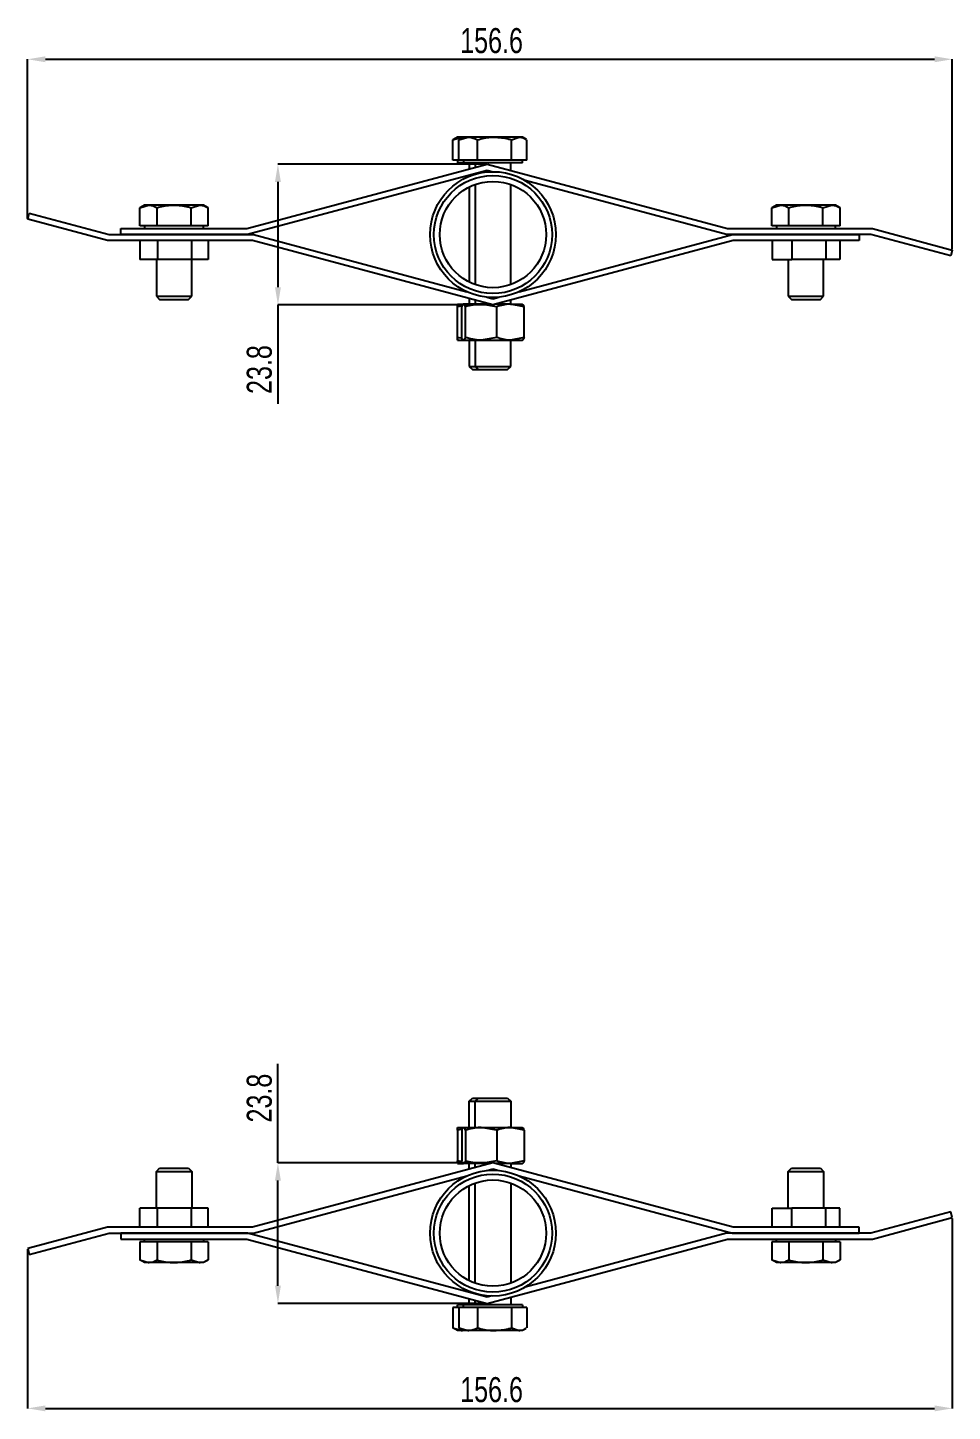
# Model space of a CAD drawing. Header units: millimetres. Extents: x -361 to 14022, y -1822 to 1455.
# Drawn here: x 4507.7 to 4586, y 85 to 202.2 of the extents above; entities that cross this region are included whole.
import ezdxf

# ---------------------------------------------------------------- set-up
doc = ezdxf.new("R2010")
doc.units = ezdxf.units.MM
doc.styles.add('SLDTEXTSTYLE0', font='TXT', dxfattribs={"width": 0.75})
doc.dimstyles.new('SLDDIMSTYLE11', dxfattribs={"dimtxt": 2.116667, "dimasz": 1.5, "dimexe": 0, "dimexo": 0.0625, "dimgap": 0.529167, "dimtad": 1, "dimdec": 1, "dimlfac": 2, "dimrnd": 1e-09, "dimzin": 12, "dimdsep": 46, "dimtxsty": 'SLDTEXTSTYLE0', "dimsah": 1, "dimcen": 0.09, "dimadec": 0, "dimazin": 3, "dimtfac": 1, "dimtdec": 1, "dimtofl": 0, "dimtmove": 0, "dimatfit": 3, "dimfxl": 1, "dimfrac": 2, "dimtolj": 1, "dimtzin": 12, "dimarcsym": 0})

# ---------------------------------------------------------------- blocks, each defined once
blk = doc.blocks.new('*D224')
at = {"color": 0, "linetype": 'Continuous', "lineweight": -2, "transparency": 16777216}
for p, q in [((4507.69, 186.04), (4507.69, 199.51)), ((4509.19, 199.51), (4584.48, 199.51)), ((4585.98, 183.42), (4585.98, 199.51))]:
    blk.add_line(p, q, dxfattribs=at)
at = {"color": 0, "linetype": 'Continuous', "transparency": 16777216}
for points in [[(4509.19, 199.76), (4509.19, 199.26), (4507.69, 199.51)], [(4584.48, 199.76), (4584.48, 199.26), (4585.98, 199.51)]]:
    blk.add_solid(points, dxfattribs=at)
at = {"layer": 'Defpoints', "color": 0, "linetype": 'Continuous', "transparency": 16777216}
for p in [(4585.98, 199.51), (4507.69, 185.98), (4585.98, 183.36)]:
    blk.add_point(p, dxfattribs=at)
at = {"color": 0, "linetype": 'Continuous', "lineweight": 18, "transparency": 16777216, "insert": (4546.97, 202.15), "char_height": 2.117, "attachment_point": 2, "style": 'SLDTEXTSTYLE0'}
blk.add_mtext('\\A1;156.6', dxfattribs=at)
blk = doc.blocks.new('*D225')
at = {"color": 0, "linetype": 'Continuous', "lineweight": -2, "transparency": 16777216}
for p, q in [((4546.52, 190.62), (4528.88, 190.62)), ((4528.88, 189.12), (4528.88, 180.21)), ((4547.02, 178.71), (4528.88, 178.71)), ((4528.88, 178.71), (4528.88, 170.33))]:
    blk.add_line(p, q, dxfattribs=at)
at = {"color": 0, "linetype": 'Continuous', "transparency": 16777216}
for points in [[(4528.63, 189.12), (4529.13, 189.12), (4528.88, 190.62)], [(4528.63, 180.21), (4529.13, 180.21), (4528.88, 178.71)]]:
    blk.add_solid(points, dxfattribs=at)
at = {"layer": 'Defpoints', "color": 0, "linetype": 'Continuous', "transparency": 16777216}
for p in [(4528.88, 190.62), (4546.59, 190.62), (4547.09, 178.71)]:
    blk.add_point(p, dxfattribs=at)
at = {"color": 0, "linetype": 'Continuous', "lineweight": 18, "transparency": 16777216, "insert": (4526.24, 173.24), "char_height": 2.117, "attachment_point": 2, "rotation": 90, "style": 'SLDTEXTSTYLE0'}
blk.add_mtext('\\A1;23.8', dxfattribs=at)
blk = doc.blocks.new('*D226')
at = {"color": 0, "linetype": 'Continuous', "lineweight": -2, "transparency": 16777216}
for p, q in [((4585.98, 101.38), (4585.98, 85.29)), ((4507.69, 98.76), (4507.69, 85.29)), ((4509.19, 85.29), (4584.48, 85.29))]:
    blk.add_line(p, q, dxfattribs=at)
at = {"color": 0, "linetype": 'Continuous', "transparency": 16777216}
for points in [[(4509.19, 85.54), (4509.19, 85.04), (4507.69, 85.29)], [(4584.48, 85.54), (4584.48, 85.04), (4585.98, 85.29)]]:
    blk.add_solid(points, dxfattribs=at)
at = {"layer": 'Defpoints', "color": 0, "linetype": 'Continuous', "transparency": 16777216}
for p in [(4585.98, 101.44), (4507.69, 98.82), (4585.98, 85.29)]:
    blk.add_point(p, dxfattribs=at)
at = {"color": 0, "linetype": 'Continuous', "lineweight": 18, "transparency": 16777216, "insert": (4546.97, 87.94), "char_height": 2.117, "attachment_point": 2, "style": 'SLDTEXTSTYLE0'}
blk.add_mtext('\\A1;156.6', dxfattribs=at)
blk = doc.blocks.new('*D227')
at = {"color": 0, "linetype": 'Continuous', "lineweight": -2, "transparency": 16777216}
for p, q in [((4528.88, 106.08), (4528.88, 114.47)), ((4547.02, 106.08), (4528.88, 106.08)), ((4528.88, 95.68), (4528.88, 104.58)), ((4546.52, 94.18), (4528.88, 94.18))]:
    blk.add_line(p, q, dxfattribs=at)
at = {"color": 0, "linetype": 'Continuous', "transparency": 16777216}
for points in [[(4528.63, 104.58), (4529.13, 104.58), (4528.88, 106.08)], [(4528.63, 95.68), (4529.13, 95.68), (4528.88, 94.18)]]:
    blk.add_solid(points, dxfattribs=at)
at = {"layer": 'Defpoints', "color": 0, "linetype": 'Continuous', "transparency": 16777216}
for p in [(4547.09, 106.08), (4528.88, 94.18), (4546.59, 94.18)]:
    blk.add_point(p, dxfattribs=at)
at = {"color": 0, "linetype": 'Continuous', "lineweight": 18, "transparency": 16777216, "insert": (4526.24, 111.56), "char_height": 2.117, "attachment_point": 2, "rotation": 90, "style": 'SLDTEXTSTYLE0'}
blk.add_mtext('\\A1;23.8', dxfattribs=at)

msp = doc.modelspace()

# ---------------------------------------------------------------- linework, layer by layer
at = {"color": 7, "linetype": 'Continuous', "lineweight": 25}
for p, q in [((4544.086179, 192.917723), (4543.699428, 192.694432)), ((4543.699428, 192.694432), (4544.421116, 192.917723)), ((4543.699428, 190.980223), (4543.699428, 192.694432)), ((4544.421116, 192.917723), (4544.086179, 192.917723)), ((4544.203834, 192.694432), (4544.993456, 192.917723)), ((4544.283705, 192.723739), (4544.203834, 192.694432)), ((4544.203834, 190.980223), (4544.203834, 192.694432)), ((4544.586179, 192.917723), (4544.275326, 192.738252)), ((4544.586179, 192.917723), (4544.421116, 192.917723)), ((4544.993456, 192.917723), (4544.586179, 192.917723)), ((4547.224251, 192.917723), (4544.993456, 192.917723)), ((4545.783078, 190.980223), (4545.783078, 192.694432)), ((4549.316974, 192.917723), (4547.224251, 192.917723)), ((4548.665423, 192.694432), (4549.316974, 192.917723)), ((4548.665423, 190.980223), (4548.665423, 192.694432)), ((4549.586179, 192.917723), (4549.316974, 192.917723)), ((4549.897032, 192.738252), (4549.586179, 192.917723)), ((4549.968524, 190.980223), (4549.968524, 192.694432)), ((4544.993456, 190.980223), (4543.699428, 190.980223)), ((4544.086179, 190.980223), (4544.086179, 190.730223)), ((4544.586179, 190.980223), (4544.586179, 190.730223)), ((4545.783078, 190.980223), (4544.993456, 190.980223)), ((4547.224251, 190.980223), (4545.783078, 190.980223)), ((4548.665423, 190.980223), (4547.224251, 190.980223)), ((4549.316974, 190.980223), (4548.665423, 190.980223)), ((4549.968524, 190.980223), (4549.316974, 190.980223)), ((4549.586179, 190.730223), (4549.586179, 190.980223)), ((4526.233832, 185.167723), (4546.586179, 190.620517)), ((4546.586179, 190.102883), (4526.299652, 184.667723)), ((4544.586179, 190.730223), (4544.086179, 190.730223)), ((4547.224251, 190.730223), (4544.586179, 190.730223)), ((4545.086179, 190.730223), (4545.086179, 190.218637)), ((4545.586179, 190.730223), (4545.586179, 190.352598)), ((4545.586179, 189.834963), (4545.586179, 189.77709)), ((4546.586179, 190.620517), (4566.938525, 185.167723)), ((4546.999952, 189.992025), (4546.586179, 190.102883)), ((4549.586179, 190.730223), (4547.224251, 190.730223)), ((4548.586179, 190.084678), (4548.586179, 190.730223)), ((4545.086179, 189.701003), (4545.086179, 189.602865)), ((4545.086179, 188.698852), (4545.086179, 180.636594)), ((4545.586179, 188.910364), (4545.586179, 180.425082)), ((4548.586179, 180.425082), (4548.586179, 188.910364)), ((4566.872707, 184.667723), (4549.822753, 189.235741)), ((4507.690724, 185.979456), (4507.824697, 186.479456)), ((4507.824697, 186.479456), (4514.586181, 184.667723)), ((4517.586179, 187.167723), (4517.199427, 186.944432)), ((4517.199427, 186.944432), (4517.921115, 187.167723)), ((4517.199427, 185.417723), (4517.199427, 186.944432)), ((4517.921115, 187.167723), (4517.586179, 187.167723)), ((4520.086179, 187.167723), (4517.921115, 187.167723)), ((4518.642804, 185.417723), (4518.642804, 186.944432)), ((4522.251243, 187.167723), (4520.086179, 187.167723)), ((4521.529556, 186.944432), (4522.251243, 187.167723)), ((4521.529556, 185.417723), (4521.529556, 186.944432)), ((4522.586178, 187.167723), (4522.251243, 187.167723)), ((4522.972931, 186.944432), (4522.586178, 187.167723)), ((4522.972931, 185.417723), (4522.972931, 186.944432)), ((4571.08618, 187.167723), (4570.699428, 186.944432)), ((4570.699428, 186.944432), (4571.421115, 187.167723)), ((4570.699428, 185.417723), (4570.699428, 186.944432)), ((4571.421115, 187.167723), (4571.08618, 187.167723)), ((4573.586179, 187.167723), (4571.421115, 187.167723)), ((4572.142803, 185.417723), (4572.142803, 186.944432)), ((4575.751244, 187.167723), (4573.586179, 187.167723)), ((4575.029554, 186.944432), (4575.751244, 187.167723)), ((4575.029554, 185.417723), (4575.029554, 186.944432)), ((4576.086179, 187.167723), (4575.751244, 187.167723)), ((4576.472931, 186.944432), (4576.086179, 187.167723)), ((4576.472931, 185.417723), (4576.472931, 186.944432)), ((4514.452204, 184.167723), (4507.690724, 185.979456)), ((4515.586179, 184.667723), (4515.586179, 185.167723)), ((4515.586179, 185.167723), (4526.233832, 185.167723)), ((4517.921115, 185.417723), (4517.199427, 185.417723)), ((4517.586179, 185.417723), (4517.586179, 185.167723)), ((4518.642804, 185.417723), (4517.921115, 185.417723)), ((4520.086179, 185.417723), (4518.642804, 185.417723)), ((4521.529556, 185.417723), (4520.086179, 185.417723)), ((4522.251243, 185.417723), (4521.529556, 185.417723)), ((4522.972931, 185.417723), (4522.251243, 185.417723)), ((4522.586178, 185.167723), (4522.586178, 185.417723)), ((4566.938525, 185.167723), (4579.220154, 185.167723)), ((4571.421115, 185.417723), (4570.699428, 185.417723)), ((4571.08618, 185.417723), (4571.08618, 185.167723)), ((4572.142803, 185.417723), (4571.421115, 185.417723)), ((4573.586179, 185.417723), (4572.142803, 185.417723)), ((4575.029554, 185.417723), (4573.586179, 185.417723)), ((4575.751244, 185.417723), (4575.029554, 185.417723)), ((4576.472931, 185.417723), (4575.751244, 185.417723)), ((4576.086179, 185.167723), (4576.086179, 185.417723)), ((4579.220154, 185.167723), (4585.981634, 183.35599)), ((4526.733833, 184.167723), (4514.452204, 184.167723)), ((4514.586181, 184.667723), (4526.799651, 184.667723)), ((4526.299652, 184.667723), (4515.586179, 184.667723)), ((4517.19991, 184.167723), (4517.19991, 182.567723)), ((4518.688757, 184.167723), (4518.688757, 182.567723)), ((4521.575027, 184.167723), (4521.575027, 182.567723)), ((4522.972448, 184.167723), (4522.972448, 182.567723)), ((4547.086179, 178.714929), (4526.733833, 184.167723)), ((4526.799651, 184.667723), (4544.867282, 179.827049)), ((4567.438526, 184.167723), (4547.086179, 178.714929)), ((4549.305076, 179.827049), (4567.372706, 184.667723)), ((4579.086177, 184.667723), (4566.872707, 184.667723)), ((4567.372706, 184.667723), (4578.086179, 184.667723)), ((4578.086179, 184.167723), (4567.438526, 184.167723)), ((4570.713858, 184.167723), (4570.713858, 182.567723)), ((4572.399671, 184.167723), (4572.399671, 182.567723)), ((4575.271992, 184.167723), (4575.271992, 182.567723)), ((4576.458501, 184.167723), (4576.458501, 182.567723)), ((4578.086179, 184.667723), (4578.086179, 184.167723)), ((4585.847661, 182.85599), (4579.086177, 184.667723)), ((4585.981634, 183.35599), (4585.847661, 182.85599)), ((4518.688757, 182.567723), (4517.19991, 182.567723)), ((4518.58618, 182.567723), (4518.58618, 179.444973)), ((4521.575027, 182.567723), (4518.688757, 182.567723)), ((4522.972448, 182.567723), (4521.575027, 182.567723)), ((4521.586178, 179.444973), (4521.586178, 182.567723)), ((4570.713858, 182.567723), (4572.399671, 182.567723)), ((4572.08618, 182.567723), (4572.08618, 179.444973)), ((4575.271992, 182.567723), (4572.399671, 182.567723)), ((4575.086179, 179.444973), (4575.086179, 182.567723)), ((4576.458501, 182.567723), (4575.271992, 182.567723)), ((4518.58618, 179.444973), (4518.863429, 179.167723)), ((4518.58618, 179.444973), (4521.586178, 179.444973)), ((4521.308929, 179.167723), (4521.586178, 179.444973)), ((4545.086179, 179.250768), (4545.086179, 178.780223)), ((4546.587755, 179.366101), (4547.086179, 179.232563)), ((4547.086179, 179.232563), (4547.584603, 179.366101)), ((4572.08618, 179.444973), (4572.363429, 179.167723)), ((4572.08618, 179.444973), (4575.086179, 179.444973)), ((4574.808929, 179.167723), (4575.086179, 179.444973)), ((4518.863429, 179.167723), (4521.308929, 179.167723)), ((4544.083976, 175.953514), (4544.083976, 178.556932)), ((4544.086182, 178.780223), (4544.601604, 178.780223)), ((4544.407598, 178.617929), (4544.088388, 178.556932)), ((4544.088388, 175.953514), (4544.088388, 178.556932)), ((4544.441515, 175.953514), (4544.441515, 178.556932)), ((4544.586179, 178.780223), (4544.570659, 178.771262)), ((4546.084025, 178.780223), (4544.601604, 178.780223)), ((4544.761693, 175.953514), (4544.761693, 178.556932)), ((4545.586179, 179.116809), (4545.586179, 178.780223)), ((4547.406357, 178.556932), (4546.084025, 178.780223)), ((4546.842471, 178.780223), (4546.084025, 178.780223)), ((4548.5686, 178.780223), (4547.329887, 178.780223)), ((4547.406357, 175.953514), (4547.406357, 178.556932)), ((4549.730844, 178.556932), (4548.5686, 178.780223)), ((4548.5686, 178.780223), (4549.585691, 178.780223)), ((4548.586179, 178.780223), (4548.586179, 179.116809)), ((4549.6017, 178.771262), (4549.586179, 178.780223)), ((4549.730844, 175.953514), (4549.730844, 178.556932)), ((4572.363429, 179.167723), (4574.808929, 179.167723)), ((4544.086182, 175.730223), (4544.601604, 175.730223)), ((4544.407598, 175.892517), (4544.088388, 175.953514)), ((4544.570659, 175.739184), (4544.586179, 175.730223)), ((4544.601604, 175.730223), (4546.084025, 175.730223)), ((4545.086179, 175.730223), (4545.086179, 173.507473)), ((4545.586179, 175.730223), (4545.586179, 173.507473)), ((4547.406357, 175.953514), (4546.084025, 175.730223)), ((4546.084025, 175.730223), (4548.5686, 175.730223)), ((4549.730844, 175.953514), (4548.5686, 175.730223)), ((4548.5686, 175.730223), (4549.585691, 175.730223)), ((4548.586179, 173.507473), (4548.586179, 175.730223)), ((4549.586179, 175.730223), (4549.6017, 175.739184)), ((4545.086179, 173.507473), (4545.363429, 173.230223)), ((4545.086179, 173.507473), (4548.586179, 173.507473)), ((4545.586179, 173.507473), (4545.863429, 173.230223)), ((4548.308929, 173.230223), (4548.586179, 173.507473)), ((4545.363429, 173.230223), (4548.308929, 173.230223)), ((4545.086179, 111.290947), (4545.363429, 111.568197)), ((4545.086179, 109.068197), (4545.086179, 111.290947)), ((4545.086179, 111.290947), (4548.586179, 111.290947)), ((4545.363429, 111.568197), (4548.308929, 111.568197)), ((4545.586179, 111.290947), (4545.863429, 111.568197)), ((4545.586179, 109.068197), (4545.586179, 111.290947)), ((4548.308929, 111.568197), (4548.586179, 111.290947)), ((4548.586179, 111.290947), (4548.586179, 109.068197)), ((4544.086182, 109.068197), (4544.601604, 109.068197)), ((4544.570659, 109.059236), (4544.586179, 109.068197)), ((4544.601604, 109.068197), (4546.084025, 109.068197)), ((4547.406357, 108.844906), (4546.084025, 109.068197)), ((4546.084025, 109.068197), (4548.5686, 109.068197)), ((4549.730844, 108.844906), (4548.5686, 109.068197)), ((4548.5686, 109.068197), (4549.585691, 109.068197)), ((4549.586179, 109.068197), (4549.6017, 109.059236)), ((4544.083976, 108.844906), (4544.083976, 106.241488)), ((4544.407598, 108.905903), (4544.088388, 108.844906)), ((4544.088388, 108.844906), (4544.088388, 106.241488)), ((4544.441515, 108.844906), (4544.441515, 106.241488)), ((4544.761693, 108.844906), (4544.761693, 106.241488)), ((4547.406357, 108.844906), (4547.406357, 106.241488)), ((4549.730844, 108.844906), (4549.730844, 106.241488)), ((4518.58618, 105.353447), (4518.863429, 105.630697)), ((4518.863429, 105.630697), (4521.308929, 105.630697)), ((4521.308929, 105.630697), (4521.586178, 105.353447)), ((4547.086179, 106.083491), (4526.733833, 100.630697)), ((4544.086182, 106.018197), (4544.601604, 106.018197)), ((4544.407598, 106.180491), (4544.088388, 106.241488)), ((4544.586179, 106.018197), (4544.570659, 106.027158)), ((4546.084025, 106.018197), (4544.601604, 106.018197)), ((4545.086179, 105.547652), (4545.086179, 106.018197)), ((4545.586179, 105.681611), (4545.586179, 106.018197)), ((4547.406357, 106.241488), (4546.084025, 106.018197)), ((4546.842471, 106.018197), (4546.084025, 106.018197)), ((4546.587755, 105.432319), (4547.086179, 105.565857)), ((4567.438526, 100.630697), (4547.086179, 106.083491)), ((4547.086179, 105.565857), (4547.584603, 105.432319)), ((4548.5686, 106.018197), (4547.329887, 106.018197)), ((4549.730844, 106.241488), (4548.5686, 106.018197)), ((4548.5686, 106.018197), (4549.585691, 106.018197)), ((4548.586179, 106.018197), (4548.586179, 105.681611)), ((4549.6017, 106.027158), (4549.586179, 106.018197)), ((4572.08618, 105.353447), (4572.363429, 105.630697)), ((4572.363429, 105.630697), (4574.808929, 105.630697)), ((4574.808929, 105.630697), (4575.086179, 105.353447)), ((4518.58618, 102.230697), (4518.58618, 105.353447)), ((4518.58618, 105.353447), (4521.586178, 105.353447)), ((4521.586178, 105.353447), (4521.586178, 102.230697)), ((4526.799651, 100.130697), (4544.867282, 104.971371)), ((4545.586179, 95.888056), (4545.586179, 104.373338)), ((4548.586179, 104.373338), (4548.586179, 95.888056)), ((4549.305076, 104.971371), (4567.372706, 100.130697)), ((4572.08618, 102.230697), (4572.08618, 105.353447)), ((4572.08618, 105.353447), (4575.086179, 105.353447)), ((4575.086179, 105.353447), (4575.086179, 102.230697)), ((4545.086179, 96.099568), (4545.086179, 104.161826)), ((4517.19991, 100.630697), (4517.19991, 102.230697)), ((4518.688757, 102.230697), (4517.19991, 102.230697)), ((4518.688757, 100.630697), (4518.688757, 102.230697)), ((4521.575027, 102.230697), (4518.688757, 102.230697)), ((4521.575027, 100.630697), (4521.575027, 102.230697)), ((4522.972448, 102.230697), (4521.575027, 102.230697)), ((4522.972448, 100.630697), (4522.972448, 102.230697)), ((4570.713858, 100.630697), (4570.713858, 102.230697)), ((4570.713858, 102.230697), (4572.399671, 102.230697)), ((4572.399671, 100.630697), (4572.399671, 102.230697)), ((4575.271992, 102.230697), (4572.399671, 102.230697)), ((4575.271992, 100.630697), (4575.271992, 102.230697)), ((4576.458501, 102.230697), (4575.271992, 102.230697)), ((4576.458501, 100.630697), (4576.458501, 102.230697)), ((4585.847661, 101.94243), (4579.086177, 100.130697)), ((4585.981634, 101.44243), (4585.847661, 101.94243)), ((4579.220154, 99.630697), (4585.981634, 101.44243)), ((4514.452204, 100.630697), (4507.690724, 98.818964)), ((4507.824697, 98.318964), (4514.586181, 100.130697)), ((4526.733833, 100.630697), (4514.452204, 100.630697)), ((4514.586181, 100.130697), (4526.799651, 100.130697)), ((4526.299652, 100.130697), (4515.586179, 100.130697)), ((4515.586179, 100.130697), (4515.586179, 99.630697)), ((4515.586179, 99.630697), (4526.233832, 99.630697)), ((4517.586179, 99.380697), (4517.586179, 99.630697)), ((4522.586178, 99.630697), (4522.586178, 99.380697)), ((4526.233832, 99.630697), (4546.586179, 94.177903)), ((4546.586179, 94.695537), (4526.299652, 100.130697)), ((4546.586179, 94.177903), (4566.938525, 99.630697)), ((4566.872707, 100.130697), (4549.822753, 95.562679)), ((4579.086177, 100.130697), (4566.872707, 100.130697)), ((4566.938525, 99.630697), (4579.220154, 99.630697)), ((4567.372706, 100.130697), (4578.086179, 100.130697)), ((4578.086179, 100.630697), (4567.438526, 100.630697)), ((4571.08618, 99.380697), (4571.08618, 99.630697)), ((4576.086179, 99.630697), (4576.086179, 99.380697)), ((4578.086179, 100.130697), (4578.086179, 100.630697)), ((4507.690724, 98.818964), (4507.824697, 98.318964)), ((4517.921115, 99.380697), (4517.199427, 99.380697)), ((4517.199427, 99.380697), (4517.199427, 97.853988)), ((4518.642804, 99.380697), (4517.921115, 99.380697)), ((4520.086179, 99.380697), (4518.642804, 99.380697)), ((4518.642804, 99.380697), (4518.642804, 97.853988)), ((4521.529556, 99.380697), (4520.086179, 99.380697)), ((4521.529556, 99.380697), (4521.529556, 97.853988)), ((4522.251243, 99.380697), (4521.529556, 99.380697)), ((4522.972931, 99.380697), (4522.251243, 99.380697)), ((4522.972931, 99.380697), (4522.972931, 97.853988)), ((4571.421115, 99.380697), (4570.699428, 99.380697)), ((4570.699428, 99.380697), (4570.699428, 97.853988)), ((4572.142803, 99.380697), (4571.421115, 99.380697)), ((4573.586179, 99.380697), (4572.142803, 99.380697)), ((4572.142803, 99.380697), (4572.142803, 97.853988)), ((4575.029554, 99.380697), (4573.586179, 99.380697)), ((4575.751244, 99.380697), (4575.029554, 99.380697)), ((4575.029554, 99.380697), (4575.029554, 97.853988)), ((4576.472931, 99.380697), (4575.751244, 99.380697)), ((4576.472931, 99.380697), (4576.472931, 97.853988)), ((4517.586179, 97.630697), (4517.199427, 97.853988)), ((4517.199427, 97.853988), (4517.921115, 97.630697)), ((4517.921115, 97.630697), (4517.586179, 97.630697)), ((4520.086179, 97.630697), (4517.921115, 97.630697)), ((4522.251243, 97.630697), (4520.086179, 97.630697)), ((4521.529556, 97.853988), (4522.251243, 97.630697)), ((4522.586178, 97.630697), (4522.251243, 97.630697)), ((4522.972931, 97.853988), (4522.586178, 97.630697)), ((4571.08618, 97.630697), (4570.699428, 97.853988)), ((4570.699428, 97.853988), (4571.421115, 97.630697)), ((4571.421115, 97.630697), (4571.08618, 97.630697)), ((4573.586179, 97.630697), (4571.421115, 97.630697)), ((4575.751244, 97.630697), (4573.586179, 97.630697)), ((4575.029554, 97.853988), (4575.751244, 97.630697)), ((4576.086179, 97.630697), (4575.751244, 97.630697)), ((4576.472931, 97.853988), (4576.086179, 97.630697)), ((4545.086179, 95.097417), (4545.086179, 95.195555)), ((4545.586179, 94.963457), (4545.586179, 95.021331)), ((4544.993456, 93.818197), (4543.699428, 93.818197)), ((4543.699428, 93.818197), (4543.699428, 92.103988)), ((4544.086179, 93.818197), (4544.086179, 94.068197)), ((4544.586179, 94.068197), (4544.086179, 94.068197)), ((4544.203834, 93.818197), (4544.203834, 92.103988)), ((4544.586179, 93.818197), (4544.586179, 94.068197)), ((4547.224251, 94.068197), (4544.586179, 94.068197)), ((4545.783078, 93.818197), (4544.993456, 93.818197)), ((4545.086179, 94.068197), (4545.086179, 94.579783)), ((4545.586179, 94.068197), (4545.586179, 94.445823)), ((4545.783078, 93.818197), (4545.783078, 92.103988)), ((4547.224251, 93.818197), (4545.783078, 93.818197)), ((4546.999952, 94.806395), (4546.586179, 94.695537)), ((4549.586179, 94.068197), (4547.224251, 94.068197)), ((4548.665423, 93.818197), (4547.224251, 93.818197)), ((4548.586179, 94.713742), (4548.586179, 94.068197)), ((4548.665423, 93.818197), (4548.665423, 92.103988)), ((4549.316974, 93.818197), (4548.665423, 93.818197)), ((4549.968524, 93.818197), (4549.316974, 93.818197)), ((4549.586179, 94.068197), (4549.586179, 93.818197)), ((4549.968524, 93.818197), (4549.968524, 92.103988)), ((4544.086179, 91.880697), (4543.699428, 92.103988)), ((4543.699428, 92.103988), (4544.421116, 91.880697)), ((4544.421116, 91.880697), (4544.086179, 91.880697)), ((4544.203834, 92.103988), (4544.993456, 91.880697)), ((4544.283705, 92.074681), (4544.203834, 92.103988)), ((4544.586179, 91.880697), (4544.275326, 92.060168)), ((4544.586179, 91.880697), (4544.421116, 91.880697)), ((4544.993456, 91.880697), (4544.586179, 91.880697)), ((4547.224251, 91.880697), (4544.993456, 91.880697)), ((4549.316974, 91.880697), (4547.224251, 91.880697)), ((4548.665423, 92.103988), (4549.316974, 91.880697)), ((4549.586179, 91.880697), (4549.316974, 91.880697)), ((4549.897032, 92.060168), (4549.586179, 91.880697))]:
    msp.add_line(p, q, dxfattribs=at)
for centre, radius in [((4547.086179, 184.667723), 5.325), ((4547.086179, 184.667723), 5), ((4547.086179, 184.667723), 4.5), ((4547.086179, 100.130697), 5.325), ((4547.086179, 100.130697), 5), ((4547.086179, 100.130697), 4.5)]:
    msp.add_circle(centre, radius, dxfattribs=at)
for points, knots in [([(4544.421116, 192.917723), (4544.438391, 192.91833), (4544.48083, 192.919822), (4544.520089, 192.902987), (4544.543366, 192.893005)], [0, 0, 0, 0, 0.4070814854, 1, 1, 1, 1]), ([(4544.993456, 192.917723), (4545.012193, 192.917489), (4545.2867, 192.914063), (4545.543659, 192.800367), (4545.783078, 192.694432)], [0, 0, 0, 0, 0.068257493, 1, 1, 1, 1]), ([(4545.783078, 192.694432), (4546.148198, 192.785749), (4546.623516, 192.904627), (4547.111189, 192.915258), (4547.224251, 192.917723)], [0, 0, 0, 0, 0.7681598182, 1, 1, 1, 1]), ([(4547.224251, 192.917723), (4547.609235, 192.889587), (4548.097183, 192.853927), (4548.56641, 192.722223), (4548.665423, 192.694432)], [0, 0, 0, 0, 0.7889864575, 1, 1, 1, 1]), ([(4549.316974, 192.917723), (4549.332448, 192.917506), (4549.53483, 192.914665), (4549.718774, 192.815407), (4549.888653, 192.723739)], [0, 0, 0, 0, 0.07646096589, 1, 1, 1, 1]), ([(4517.921115, 187.167723), (4517.938244, 187.167486), (4518.191115, 187.163995), (4518.424877, 187.050365), (4518.642804, 186.944432)], [0, 0, 0, 0, 0.0677404166, 1, 1, 1, 1]), ([(4518.642804, 186.944432), (4519.00849, 187.035749), (4519.48455, 187.154628), (4519.972945, 187.165258), (4520.086179, 187.167723)], [0, 0, 0, 0, 0.7681511477, 1, 1, 1, 1]), ([(4520.086179, 187.167723), (4520.47174, 187.13959), (4520.960412, 187.103934), (4521.43039, 186.972223), (4521.529556, 186.944432)], [0, 0, 0, 0, 0.7889982623, 1, 1, 1, 1]), ([(4522.251243, 187.167723), (4522.268373, 187.167486), (4522.521243, 187.163995), (4522.755004, 187.050365), (4522.972931, 186.944432)], [0, 0, 0, 0, 0.0677405747, 1, 1, 1, 1]), ([(4571.421115, 187.167723), (4571.438245, 187.167486), (4571.691115, 187.163995), (4571.924876, 187.050365), (4572.142803, 186.944432)], [0, 0, 0, 0, 0.0677405747, 1, 1, 1, 1]), ([(4572.142803, 186.944432), (4572.508488, 187.035749), (4572.984549, 187.154628), (4573.472945, 187.165258), (4573.586179, 187.167723)], [0, 0, 0, 0, 0.7681501707, 1, 1, 1, 1]), ([(4573.586179, 187.167723), (4573.971741, 187.13959), (4574.460412, 187.103934), (4574.930389, 186.972223), (4575.029554, 186.944432)], [0, 0, 0, 0, 0.7889992335, 1, 1, 1, 1]), ([(4575.751244, 187.167723), (4575.768372, 187.167486), (4576.021242, 187.163995), (4576.255004, 187.050365), (4576.472931, 186.944432)], [0, 0, 0, 0, 0.0677381249, 1, 1, 1, 1]), ([(4544.083976, 178.556932), (4544.084116, 178.588491), (4544.084445, 178.662925), (4544.085547, 178.737352), (4544.086182, 178.780223)], [0, 0, 0, 0, 0.4239884845, 1, 1, 1, 1]), ([(4544.086182, 178.780223), (4544.086388, 178.774321), (4544.088988, 178.699929), (4544.088675, 178.625477), (4544.088388, 178.556932)], [0, 0, 0, 0, 0.0793408653, 1, 1, 1, 1]), ([(4544.601604, 178.780223), (4544.586518, 178.774963), (4544.495627, 178.743269), (4544.466122, 178.641669), (4544.441515, 178.556932)], [0, 0, 0, 0, 0.1659774419, 1, 1, 1, 1]), ([(4544.761693, 178.556932), (4544.750035, 178.589679), (4544.718489, 178.678295), (4544.646801, 178.74081), (4544.601604, 178.780223)], [0, 0, 0, 0, 0.36953710428, 1, 1, 1, 1]), ([(4546.084025, 178.780223), (4546.052675, 178.779999), (4545.605046, 178.776802), (4545.168067, 178.662877), (4544.761693, 178.556932)], [0, 0, 0, 0, 0.0700352075, 1, 1, 1, 1]), ([(4548.5686, 178.780223), (4548.541042, 178.779997), (4548.145851, 178.776762), (4547.762746, 178.662876), (4547.406357, 178.556932)], [0, 0, 0, 0, 0.0697352508, 1, 1, 1, 1]), ([(4549.730844, 178.556932), (4549.719186, 178.589679), (4549.68764, 178.678295), (4549.615951, 178.74081), (4549.570755, 178.780223)], [0, 0, 0, 0, 0.36953710428, 1, 1, 1, 1]), ([(4544.083976, 175.953514), (4544.084116, 175.921955), (4544.084445, 175.847521), (4544.085547, 175.773094), (4544.086182, 175.730223)], [0, 0, 0, 0, 0.4239884845, 1, 1, 1, 1]), ([(4544.086182, 175.730223), (4544.086388, 175.736126), (4544.088988, 175.810517), (4544.088675, 175.884969), (4544.088388, 175.953514)], [0, 0, 0, 0, 0.0793429495, 1, 1, 1, 1]), ([(4544.601604, 175.730223), (4544.586518, 175.735484), (4544.495627, 175.767178), (4544.466122, 175.868778), (4544.441515, 175.953514)], [0, 0, 0, 0, 0.1659781953, 1, 1, 1, 1]), ([(4544.761693, 175.953514), (4544.750035, 175.920767), (4544.718489, 175.832151), (4544.646801, 175.769636), (4544.601604, 175.730223)], [0, 0, 0, 0, 0.36953710428, 1, 1, 1, 1]), ([(4546.084025, 175.730223), (4546.052675, 175.730447), (4545.605046, 175.733644), (4545.168067, 175.847569), (4544.761693, 175.953514)], [0, 0, 0, 0, 0.0700352075, 1, 1, 1, 1]), ([(4548.5686, 175.730223), (4548.541042, 175.730449), (4548.145851, 175.733684), (4547.762746, 175.84757), (4547.406357, 175.953514)], [0, 0, 0, 0, 0.0697352508, 1, 1, 1, 1]), ([(4549.730844, 175.953514), (4549.719186, 175.920767), (4549.68764, 175.832151), (4549.615951, 175.769636), (4549.570755, 175.730223)], [0, 0, 0, 0, 0.36953710428, 1, 1, 1, 1]), ([(4544.083976, 108.844906), (4544.084116, 108.876465), (4544.084445, 108.950899), (4544.085547, 109.025326), (4544.086182, 109.068197)], [0, 0, 0, 0, 0.4239884845, 1, 1, 1, 1]), ([(4544.086182, 109.068197), (4544.086388, 109.062295), (4544.088988, 108.987903), (4544.088675, 108.913451), (4544.088388, 108.844906)], [0, 0, 0, 0, 0.0793429495, 1, 1, 1, 1]), ([(4544.601604, 109.068197), (4544.586518, 109.062936), (4544.495627, 109.031242), (4544.466122, 108.929642), (4544.441515, 108.844906)], [0, 0, 0, 0, 0.1659781953, 1, 1, 1, 1]), ([(4544.761693, 108.844906), (4544.750035, 108.877653), (4544.718489, 108.966269), (4544.646801, 109.028784), (4544.601604, 109.068197)], [0, 0, 0, 0, 0.36953710428, 1, 1, 1, 1]), ([(4546.084025, 109.068197), (4546.052675, 109.067973), (4545.605046, 109.064776), (4545.168067, 108.950851), (4544.761693, 108.844906)], [0, 0, 0, 0, 0.0700352075, 1, 1, 1, 1]), ([(4548.5686, 109.068197), (4548.541042, 109.067971), (4548.145851, 109.064736), (4547.762746, 108.95085), (4547.406357, 108.844906)], [0, 0, 0, 0, 0.0697352508, 1, 1, 1, 1]), ([(4549.730844, 108.844906), (4549.719186, 108.877653), (4549.68764, 108.966269), (4549.615951, 109.028784), (4549.570755, 109.068197)], [0, 0, 0, 0, 0.36953710428, 1, 1, 1, 1]), ([(4544.083976, 106.241488), (4544.084116, 106.209929), (4544.084445, 106.135495), (4544.085547, 106.061068), (4544.086182, 106.018197)], [0, 0, 0, 0, 0.4239884845, 1, 1, 1, 1]), ([(4544.086182, 106.018197), (4544.086388, 106.024099), (4544.088988, 106.098491), (4544.088675, 106.172943), (4544.088388, 106.241488)], [0, 0, 0, 0, 0.0793408653, 1, 1, 1, 1]), ([(4544.601604, 106.018197), (4544.586518, 106.023458), (4544.495627, 106.055151), (4544.466122, 106.156751), (4544.441515, 106.241488)], [0, 0, 0, 0, 0.1659774419, 1, 1, 1, 1]), ([(4544.761693, 106.241488), (4544.750035, 106.208741), (4544.718489, 106.120125), (4544.646801, 106.05761), (4544.601604, 106.018197)], [0, 0, 0, 0, 0.36953710428, 1, 1, 1, 1]), ([(4546.084025, 106.018197), (4546.052675, 106.018421), (4545.605046, 106.021618), (4545.168067, 106.135543), (4544.761693, 106.241488)], [0, 0, 0, 0, 0.0700352075, 1, 1, 1, 1]), ([(4548.5686, 106.018197), (4548.541042, 106.018423), (4548.145851, 106.021658), (4547.762746, 106.135544), (4547.406357, 106.241488)], [0, 0, 0, 0, 0.0697352508, 1, 1, 1, 1]), ([(4549.730844, 106.241488), (4549.719186, 106.208741), (4549.68764, 106.120125), (4549.615951, 106.05761), (4549.570755, 106.018197)], [0, 0, 0, 0, 0.36953710428, 1, 1, 1, 1]), ([(4517.921115, 97.630697), (4517.938244, 97.630934), (4518.191115, 97.634425), (4518.424877, 97.748055), (4518.642804, 97.853988)], [0, 0, 0, 0, 0.0677404166, 1, 1, 1, 1]), ([(4518.642804, 97.853988), (4519.00849, 97.762671), (4519.48455, 97.643792), (4519.972945, 97.633162), (4520.086179, 97.630697)], [0, 0, 0, 0, 0.7681511477, 1, 1, 1, 1]), ([(4520.086179, 97.630697), (4520.47174, 97.65883), (4520.960412, 97.694486), (4521.43039, 97.826197), (4521.529556, 97.853988)], [0, 0, 0, 0, 0.7889982623, 1, 1, 1, 1]), ([(4522.251243, 97.630697), (4522.268373, 97.630934), (4522.521243, 97.634425), (4522.755004, 97.748055), (4522.972931, 97.853988)], [0, 0, 0, 0, 0.0677405747, 1, 1, 1, 1]), ([(4571.421115, 97.630697), (4571.438245, 97.630934), (4571.691115, 97.634425), (4571.924876, 97.748055), (4572.142803, 97.853988)], [0, 0, 0, 0, 0.0677405747, 1, 1, 1, 1]), ([(4572.142803, 97.853988), (4572.508488, 97.762671), (4572.984549, 97.643792), (4573.472945, 97.633162), (4573.586179, 97.630697)], [0, 0, 0, 0, 0.7681501707, 1, 1, 1, 1]), ([(4573.586179, 97.630697), (4573.971741, 97.65883), (4574.460412, 97.694486), (4574.930389, 97.826197), (4575.029554, 97.853988)], [0, 0, 0, 0, 0.7889992335, 1, 1, 1, 1]), ([(4575.751244, 97.630697), (4575.768372, 97.630934), (4576.021242, 97.634425), (4576.255004, 97.748055), (4576.472931, 97.853988)], [0, 0, 0, 0, 0.0677381249, 1, 1, 1, 1]), ([(4544.421116, 91.880697), (4544.438391, 91.88009), (4544.48083, 91.878598), (4544.520089, 91.895433), (4544.543366, 91.905415)], [0, 0, 0, 0, 0.4070814854, 1, 1, 1, 1]), ([(4544.993456, 91.880697), (4545.012193, 91.880931), (4545.2867, 91.884357), (4545.543659, 91.998053), (4545.783078, 92.103988)], [0, 0, 0, 0, 0.068257493, 1, 1, 1, 1]), ([(4545.783078, 92.103988), (4546.148198, 92.012671), (4546.623516, 91.893793), (4547.111189, 91.883162), (4547.224251, 91.880697)], [0, 0, 0, 0, 0.7681598182, 1, 1, 1, 1]), ([(4547.224251, 91.880697), (4547.609235, 91.908833), (4548.097183, 91.944493), (4548.56641, 92.076197), (4548.665423, 92.103988)], [0, 0, 0, 0, 0.7889864575, 1, 1, 1, 1]), ([(4549.316974, 91.880697), (4549.332448, 91.880914), (4549.53483, 91.883755), (4549.718774, 91.983013), (4549.888653, 92.074681)], [0, 0, 0, 0, 0.07646096589, 1, 1, 1, 1])]:
    msp.add_open_spline(points, degree=3, knots=knots, dxfattribs=at)

# ---------------------------------------------------------------- dimensions: what is measured, and where the dimension line sits
at = {"color": 7, "linetype": 'Continuous', "lineweight": 18}
for base, p1, p2, picture, middle in [((4585.981634, 199.506427), (4507.690724, 185.979456), (4585.981634, 183.35599), '*D224', (4546.971777, 199.506427)), ((4585.981634, 85.291993), (4507.690724, 98.818964), (4585.981634, 101.44243), '*D226', (4546.971777, 85.291993))]:
    dim = msp.add_linear_dim(base=base, p1=p1, p2=p2, dimstyle='SLDDIMSTYLE11', dxfattribs=at)
    dim.commit()
    dim.dimension.update_dxf_attribs({"geometry": picture, "text_midpoint": middle, "dimtype": 160})
for base, p1, p2, angle, picture, middle in [((4528.880883, 190.620517), (4547.086179, 178.714929), (4546.586179, 190.620517), 270, '*D225', (4528.880883, 173.238918)), ((4528.880883, 94.177903), (4547.086179, 106.083491), (4546.586179, 94.177903), 90, '*D227', (4528.880883, 111.559502))]:
    dim = msp.add_linear_dim(base=base, p1=p1, p2=p2, angle=angle, dimstyle='SLDDIMSTYLE11', dxfattribs=at)
    dim.commit()
    dim.dimension.update_dxf_attribs({"geometry": picture, "text_midpoint": middle, "dimtype": 160})

doc.saveas('drawing.dxf')
